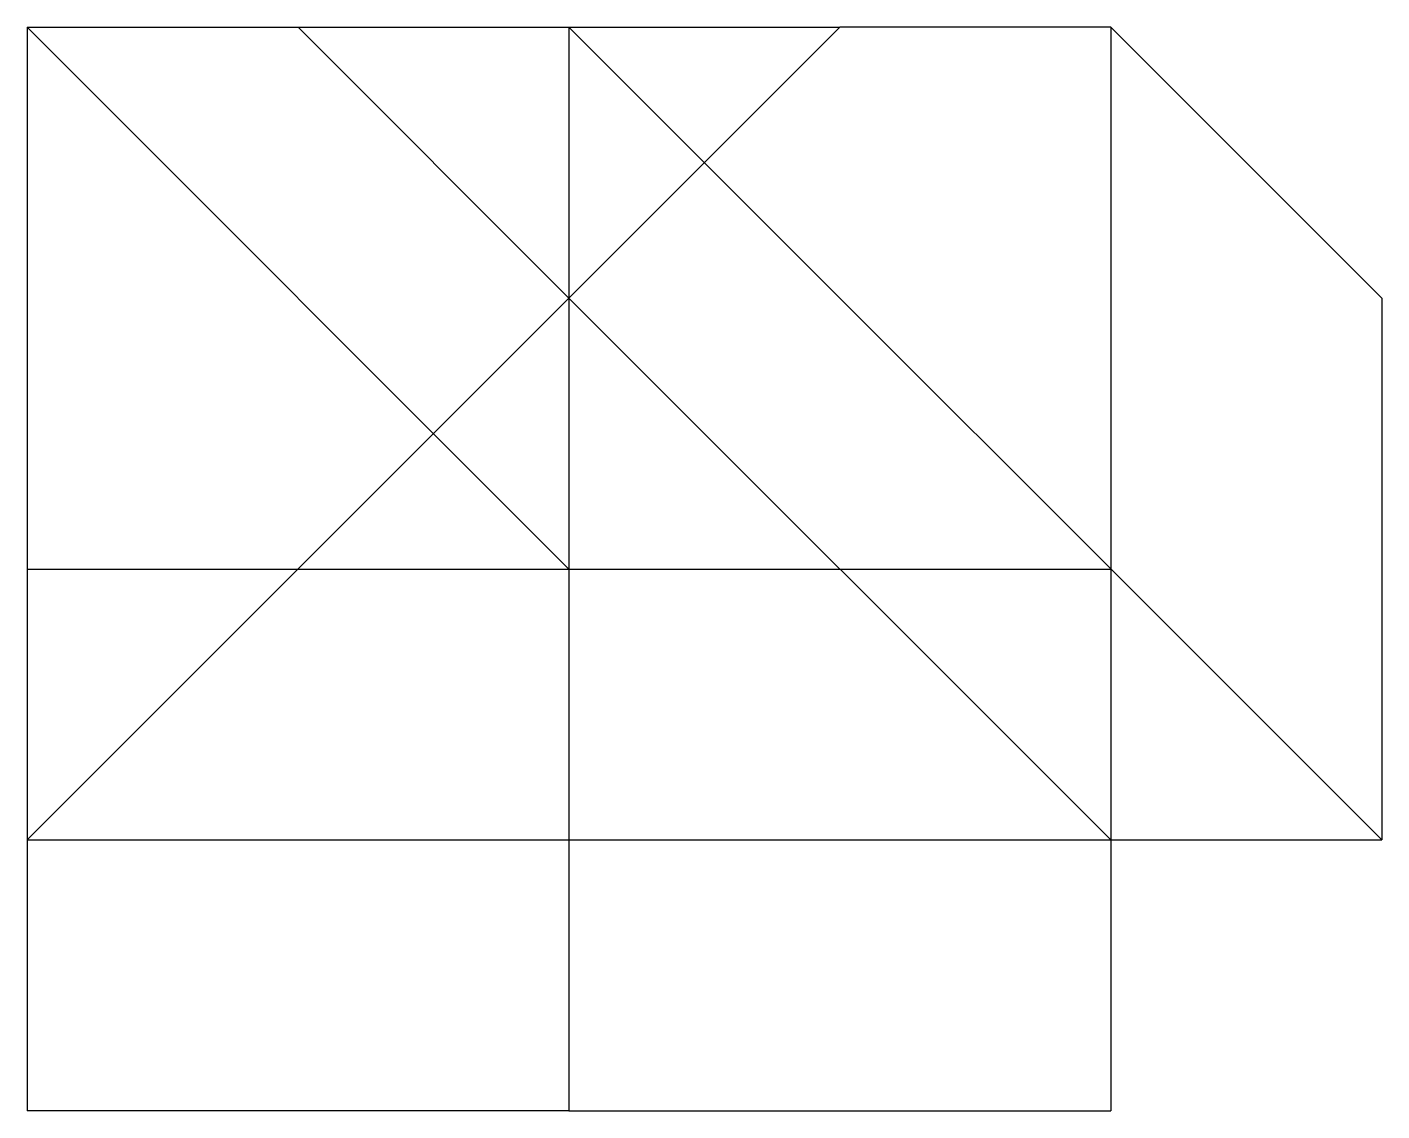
# Model space of a CAD drawing. Header units: millimetres. Extents: x -439850 to 440374, y 3556331 to 3581716.
# Drawn here: x 440035.66 to 440060.66, y 3581121.99 to 3581141.99 of the extents above; entities that cross this region are included whole.
import ezdxf

# ---------------------------------------------------------------- set-up
doc = ezdxf.new("R2010")
doc.units = ezdxf.units.MM
doc.header["$LTSCALE"] = 1000
doc.header["$MEASUREMENT"] = 0
doc.layers.add('日照2', color=6, linetype='Continuous')

msp = doc.modelspace()

# ---------------------------------------------------------------- linework, layer by layer
at = {"layer": '日照2', "color": 145, "ltscale": 0.02}
for points in [[(440035.656, 3581126.994), (440050.656, 3581141.994)], [(440035.656, 3581141.994), (440050.656, 3581141.994)], [(440035.656, 3581141.994), (440035.656, 3581131.994)], [(440045.656, 3581131.994), (440035.656, 3581141.994)], [(440045.656, 3581136.994), (440040.656, 3581141.994)], [(440045.656, 3581141.994), (440045.656, 3581131.994)], [(440045.656, 3581141.994), (440060.656, 3581126.994)], [(440055.656, 3581141.994), (440050.656, 3581141.994)], [(440055.656, 3581141.994), (440055.656, 3581131.994)], [(440055.656, 3581141.994), (440060.656, 3581136.994)], [(440055.656, 3581126.994), (440045.656, 3581136.994)], [(440060.656, 3581136.994), (440060.656, 3581126.994)], [(440035.656, 3581131.994), (440035.656, 3581121.994)], [(440035.656, 3581131.994), (440045.656, 3581131.994)], [(440045.656, 3581131.994), (440045.656, 3581121.994)], [(440045.656, 3581131.994), (440055.656, 3581131.994)], [(440055.656, 3581131.994), (440055.656, 3581121.994)], [(440035.656, 3581126.994), (440060.656, 3581126.994)], [(440045.656, 3581121.994), (440035.656, 3581121.994)], [(440045.656, 3581121.994), (440055.656, 3581121.994)]]:
    msp.add_lwpolyline(points, dxfattribs=at)

doc.saveas('drawing.dxf')
